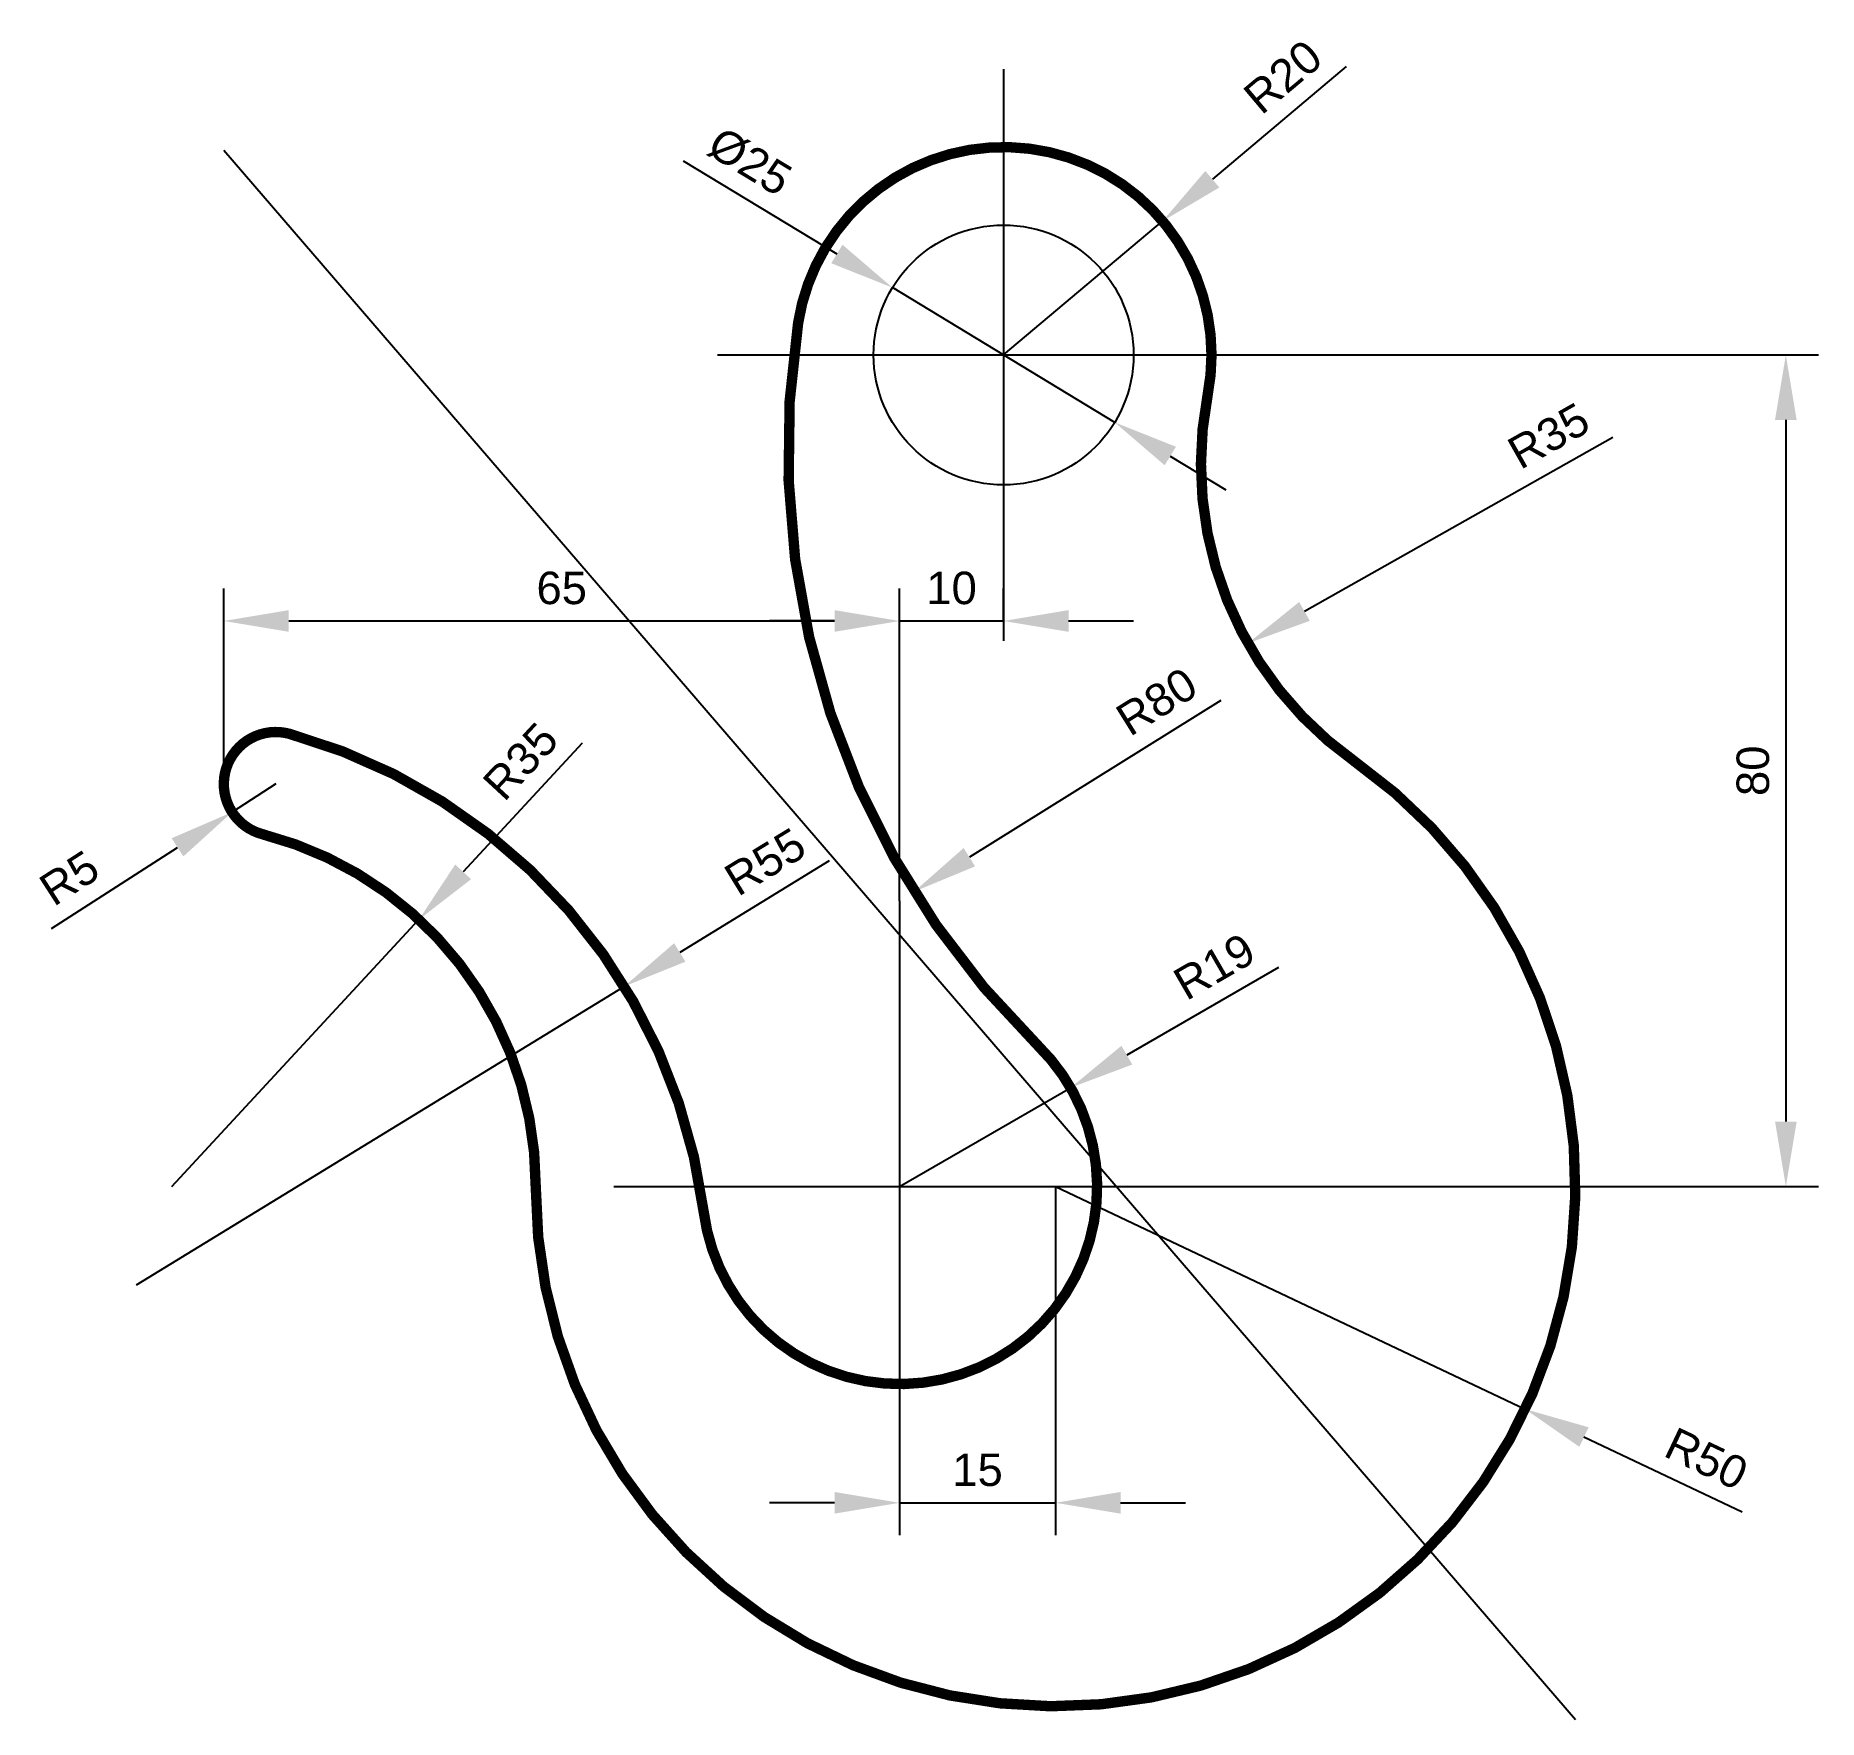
# Model space of a CAD drawing. Header units: millimetres. Extents: x -33.2 to 35.3, y -30.2 to 34.6.
import ezdxf

# ---------------------------------------------------------------- set-up
doc = ezdxf.new("R2010")
doc.units = ezdxf.units.MM
doc.layers.add('CapaCotas', color=252, linetype='Continuous')
doc.styles.get("Standard").update_dxf_attribs({"font": 'arial.ttf'})
doc.dimstyles.new('ISO-25', dxfattribs={"dimtxt": 1.25, "dimasz": 2.5, "dimexe": 1.25, "dimexo": 0, "dimtad": 1, "dimtxsty": 'Standard', "dimcen": 0, "dimadec": 0, "dimazin": 0, "dimtfac": 1, "dimtmove": 0, "dimatfit": 3, "dimfxl": 1, "dimarcsym": 0})

# ---------------------------------------------------------------- blocks, each defined once
blk = doc.blocks.new('*D1')
at = {"layer": 'CapaCotas', "color": 0, "lineweight": -2, "transparency": 16777216}
for p, q in [((17.181, 33.412), (12.032, 29.075)), ((4, 22.312), (10.119, 27.465))]:
    blk.add_line(p, q, dxfattribs=at)
at = {"layer": 'CapaCotas', "color": 0, "transparency": 16777216}
blk.add_solid([(11.763, 29.394), (12.3, 28.757), (10.119, 27.465)], dxfattribs=at)
at = {"layer": 'Defpoints', "color": 0, "transparency": 16777216}
for p in [(10.119, 27.465), (4, 22.312)]:
    blk.add_point(p, dxfattribs=at)
at = {"layer": 'CapaCotas', "color": 0, "transparency": 16777216, "insert": (14.749, 33.015), "char_height": 1.25, "attachment_point": 5, "rotation": 40.10127}
blk.add_mtext('R20', dxfattribs=at)
blk = doc.blocks.new('*D2')
at = {"layer": 'CapaCotas', "color": 0, "lineweight": -2, "transparency": 16777216}
for p, q in [((-8.323, 29.781), (-2.414, 26.2)), ((8.276, 19.72), (-0.276, 24.904)), ((10.414, 18.424), (12.552, 17.128))]:
    blk.add_line(p, q, dxfattribs=at)
at = {"layer": 'CapaCotas', "color": 0, "transparency": 16777216}
for points in [[(-2.198, 26.556), (-2.63, 25.843), (-0.276, 24.904)], [(10.63, 18.781), (10.198, 18.068), (8.276, 19.72)]]:
    blk.add_solid(points, dxfattribs=at)
at = {"layer": 'Defpoints', "color": 0, "transparency": 16777216}
for p in [(-0.276, 24.904), (8.276, 19.72)]:
    blk.add_point(p, dxfattribs=at)
at = {"layer": 'CapaCotas', "color": 0, "transparency": 16777216, "insert": (-5.764, 29.749), "char_height": 1.25, "attachment_point": 5, "rotation": 328.77795}
blk.add_mtext('%%C25', dxfattribs=at)
blk = doc.blocks.new('*D5')
at = {"layer": 'CapaCotas', "color": 0, "lineweight": -2, "transparency": 16777216}
for p, q in [((0, 1.312), (0, 13.326)), ((4, 12.076), (4, 13.326)), ((-2.5, 12.076), (-5, 12.076)), ((0, 12.076), (4, 12.076)), ((6.5, 12.076), (9, 12.076))]:
    blk.add_line(p, q, dxfattribs=at)
at = {"layer": 'CapaCotas', "color": 0, "transparency": 16777216}
for points in [[(-2.5, 12.493), (-2.5, 11.66), (0, 12.076)], [(6.5, 12.493), (6.5, 11.66), (4, 12.076)]]:
    blk.add_solid(points, dxfattribs=at)
at = {"layer": 'Defpoints', "color": 0, "transparency": 16777216}
for p in [(4, 12.076), (4, 12.076), (0, 1.312)]:
    blk.add_point(p, dxfattribs=at)
at = {"layer": 'CapaCotas', "color": 0, "transparency": 16777216, "insert": (2, 13.34), "char_height": 1.25, "width": 4.22237, "attachment_point": 5}
blk.add_mtext('10', dxfattribs=at)
blk = doc.blocks.new('*D6')
at = {"layer": 'CapaCotas', "color": 0, "lineweight": -2, "transparency": 16777216}
for p, q in [((6, -9.688), (6, -23.108)), ((0, -20.688), (0, -23.108)), ((-2.5, -21.858), (-5, -21.858)), ((0, -21.858), (6, -21.858)), ((8.5, -21.858), (11, -21.858))]:
    blk.add_line(p, q, dxfattribs=at)
at = {"layer": 'CapaCotas', "color": 0, "transparency": 16777216}
for points in [[(-2.5, -21.442), (-2.5, -22.275), (0, -21.858)], [(8.5, -21.442), (8.5, -22.275), (6, -21.858)]]:
    blk.add_solid(points, dxfattribs=at)
at = {"layer": 'Defpoints', "color": 0, "transparency": 16777216}
for p in [(6, -9.688), (0, -20.688), (6, -21.858)]:
    blk.add_point(p, dxfattribs=at)
at = {"layer": 'CapaCotas', "color": 0, "transparency": 16777216, "insert": (3, -20.595), "char_height": 1.25, "attachment_point": 5}
blk.add_mtext('15', dxfattribs=at)
blk = doc.blocks.new('*D8')
at = {"layer": 'CapaCotas', "color": 0, "lineweight": -2, "transparency": 16777216}
for p, q in [((-26, 5.804), (-26, 13.326)), ((0, 12.076), (0, 13.326)), ((-23.5, 12.076), (-2.5, 12.076))]:
    blk.add_line(p, q, dxfattribs=at)
at = {"layer": 'CapaCotas', "color": 0, "transparency": 16777216}
for points in [[(-23.5, 12.493), (-23.5, 11.66), (-26, 12.076)], [(-2.5, 12.493), (-2.5, 11.66), (0, 12.076)]]:
    blk.add_solid(points, dxfattribs=at)
at = {"layer": 'Defpoints', "color": 0, "transparency": 16777216}
for p in [(0, 12.076), (0, 12.076), (-26, 5.804)]:
    blk.add_point(p, dxfattribs=at)
at = {"layer": 'CapaCotas', "color": 0, "transparency": 16777216, "insert": (-13, 13.34), "char_height": 1.25, "attachment_point": 5}
blk.add_mtext('65', dxfattribs=at)
blk = doc.blocks.new('*D9')
at = {"layer": 'CapaCotas', "color": 0, "lineweight": -2, "transparency": 16777216}
for p, q in [((4, 22.312), (35.347, 22.312)), ((34.097, 19.812), (34.097, -7.188)), ((0, -9.688), (35.347, -9.688))]:
    blk.add_line(p, q, dxfattribs=at)
at = {"layer": 'CapaCotas', "color": 0, "transparency": 16777216}
for points in [[(33.681, 19.812), (34.514, 19.812), (34.097, 22.312)], [(33.681, -7.188), (34.514, -7.188), (34.097, -9.688)]]:
    blk.add_solid(points, dxfattribs=at)
at = {"layer": 'Defpoints', "color": 0, "transparency": 16777216}
for p in [(4, 22.312), (0, -9.688), (34.097, -9.688)]:
    blk.add_point(p, dxfattribs=at)
at = {"layer": 'CapaCotas', "color": 0, "transparency": 16777216, "insert": (32.834, 6.312), "char_height": 1.25, "attachment_point": 5, "rotation": 90}
blk.add_mtext('80', dxfattribs=at)
blk = doc.blocks.new('*D10')
at = {"layer": 'CapaCotas', "color": 0, "lineweight": -2, "transparency": 16777216}
for p, q in [((-2.704, 2.841), (-8.458, -0.68)), ((-29.358, -13.465), (-10.591, -1.985))]:
    blk.add_line(p, q, dxfattribs=at)
at = {"layer": 'CapaCotas', "color": 0, "transparency": 16777216}
blk.add_solid([(-8.676, -0.324), (-8.241, -1.035), (-10.591, -1.985)], dxfattribs=at)
at = {"layer": 'Defpoints', "color": 0, "transparency": 16777216}
for p in [(-10.591, -1.985), (-29.358, -13.465)]:
    blk.add_point(p, dxfattribs=at)
at = {"layer": 'CapaCotas', "color": 0, "transparency": 16777216, "insert": (-5.173, 2.808), "char_height": 1.25, "attachment_point": 5, "rotation": 31.45583}
blk.add_mtext('R55', dxfattribs=at)
blk = doc.blocks.new('*D11')
at = {"layer": 'CapaCotas', "color": 0, "lineweight": -2, "transparency": 16777216}
for p, q in [((-12.211, 7.373), (-16.793, 2.422)), ((-28, -9.688), (-18.491, 0.587))]:
    blk.add_line(p, q, dxfattribs=at)
at = {"layer": 'CapaCotas', "color": 0, "transparency": 16777216}
blk.add_solid([(-17.099, 2.705), (-16.487, 2.139), (-18.491, 0.587)], dxfattribs=at)
at = {"layer": 'Defpoints', "color": 0, "transparency": 16777216}
for p in [(-18.491, 0.587), (-28, -9.688)]:
    blk.add_point(p, dxfattribs=at)
at = {"layer": 'CapaCotas', "color": 0, "transparency": 16777216, "insert": (-14.58, 6.673), "char_height": 1.25, "attachment_point": 5, "rotation": 47.21755}
blk.add_mtext('R35', dxfattribs=at)
blk = doc.blocks.new('*D12')
at = {"layer": 'CapaCotas', "color": 0, "lineweight": -2, "transparency": 16777216}
for p, q in [((-24, 5.804), (-25.681, 4.72)), ((-32.636, 0.236), (-27.782, 3.365))]:
    blk.add_line(p, q, dxfattribs=at)
at = {"layer": 'CapaCotas', "color": 0, "transparency": 16777216}
blk.add_solid([(-28.008, 3.715), (-27.556, 3.015), (-25.681, 4.72)], dxfattribs=at)
at = {"layer": 'Defpoints', "color": 0, "transparency": 16777216}
for p in [(-24, 5.804), (-25.681, 4.72)]:
    blk.add_point(p, dxfattribs=at)
at = {"layer": 'CapaCotas', "color": 0, "transparency": 16777216, "insert": (-31.942, 2.183), "char_height": 1.25, "attachment_point": 5, "rotation": 32.81401}
blk.add_mtext('R5', dxfattribs=at)
blk = doc.blocks.new('*D13')
at = {"layer": 'CapaCotas', "color": 0, "lineweight": -2, "transparency": 16777216}
for p, q in [((6, -9.688), (24.072, -18.256)), ((32.414, -22.212), (26.331, -19.327))]:
    blk.add_line(p, q, dxfattribs=at)
at = {"layer": 'CapaCotas', "color": 0, "transparency": 16777216}
blk.add_solid([(26.509, -18.951), (26.152, -19.704), (24.072, -18.256)], dxfattribs=at)
at = {"layer": 'Defpoints', "color": 0, "transparency": 16777216}
for p in [(6, -9.688), (24.072, -18.256)]:
    blk.add_point(p, dxfattribs=at)
at = {"layer": 'CapaCotas', "color": 0, "transparency": 16777216, "insert": (31.043, -20.164), "char_height": 1.25, "attachment_point": 5, "rotation": 334.63331}
blk.add_mtext('R50', dxfattribs=at)
blk = doc.blocks.new('*D14')
at = {"layer": 'CapaCotas', "color": 0, "lineweight": -2, "transparency": 16777216}
blk.add_line((27.442, 19.143), (15.578, 12.446), dxfattribs=at)
at = {"layer": 'CapaCotas', "color": 0, "transparency": 16777216}
blk.add_solid([(15.374, 12.809), (15.783, 12.083), (13.401, 11.217)], dxfattribs=at)
at = {"layer": 'Defpoints', "color": 0, "transparency": 16777216}
for p in [(25.593, 18.099), (13.401, 11.217)]:
    blk.add_point(p, dxfattribs=at)
at = {"layer": 'CapaCotas', "color": 0, "transparency": 16777216, "insert": (24.972, 19.199), "char_height": 1.25, "attachment_point": 5, "rotation": 29.44523}
blk.add_mtext('R35', dxfattribs=at)
blk = doc.blocks.new('*D15')
at = {"layer": 'CapaCotas', "color": 0, "lineweight": -2, "transparency": 16777216}
for p, q in [((14.578, -1.258), (8.743, -4.632)), ((0, -9.688), (6.579, -5.883))]:
    blk.add_line(p, q, dxfattribs=at)
at = {"layer": 'CapaCotas', "color": 0, "transparency": 16777216}
blk.add_solid([(8.535, -4.271), (8.952, -4.993), (6.579, -5.883)], dxfattribs=at)
at = {"layer": 'Defpoints', "color": 0, "transparency": 16777216}
for p in [(6.579, -5.883), (0, -9.688)]:
    blk.add_point(p, dxfattribs=at)
at = {"layer": 'CapaCotas', "color": 0, "transparency": 16777216, "insert": (12.11, -1.226), "char_height": 1.25, "attachment_point": 5, "rotation": 30.03977}
blk.add_mtext('R19', dxfattribs=at)
blk = doc.blocks.new('*D16')
at = {"layer": 'CapaCotas', "color": 0, "lineweight": -2, "transparency": 16777216}
blk.add_line((12.355, 9.02), (2.683, 2.986), dxfattribs=at)
at = {"layer": 'CapaCotas', "color": 0, "transparency": 16777216}
blk.add_solid([(2.462, 3.339), (2.903, 2.632), (0.562, 1.662)], dxfattribs=at)
at = {"layer": 'Defpoints', "color": 0, "transparency": 16777216}
for p in [(27.711, 18.601), (0.562, 1.662)]:
    blk.add_point(p, dxfattribs=at)
at = {"layer": 'CapaCotas', "color": 0, "transparency": 16777216, "insert": (9.891, 8.972), "char_height": 1.25, "attachment_point": 5, "rotation": 31.95931}
blk.add_mtext('R80', dxfattribs=at)

msp = doc.modelspace()

# ---------------------------------------------------------------- linework, layer by layer
at = {"const_width": 0.4}
msp.add_lwpolyline([(-14, -9.688, 1.644906), (17.525, 6.657, -0.295512), (11.852, 20.78, 1.018889), (-3.904, 23.549, 0.242326), (5.318, -4.259, -1.405313), (-7.538, -10.658, 0.301582), (-23.464, 7.731, 1.00931), (-24.5, 3.867, -0.341999)], format="xyb", close=True, dxfattribs=at)
msp.add_circle((4, 22.312), 5)
at = {"layer": 'CapaCotas'}
for p, q in [((4, 33.312), (4, 11.312)), ((-26, 30.191), (26, -30.191)), ((-7, 22.312), (15, 22.312)), ((0, 1.312), (0, -20.688)), ((-11, -9.688), (11, -9.688))]:
    msp.add_line(p, q, dxfattribs=at)

# ---------------------------------------------------------------- dimensions: what is measured, and where the dimension line sits
for center, mpoint, text, picture, middle in [((4, 22.312), (10.119, 27.465), 'R20', '*D1', (14.749, 33.015)), ((-28, -9.688), (-18.491, 0.587), 'R35', '*D11', (-14.58, 6.673)), ((-24, 5.804), (-25.681, 4.72), 'R5', '*D12', (-31.942, 2.183)), ((-29.358, -13.465), (-10.591, -1.985), 'R55', '*D10', (-5.173, 2.808)), ((0, -9.688), (6.579, -5.883), 'R19', '*D15', (12.11, -1.226)), ((6, -9.688), (24.072, -18.256), 'R50', '*D13', (31.043, -20.164))]:
    dim = msp.add_radius_dim(center=center, mpoint=mpoint, text=text, dimstyle='ISO-25', dxfattribs=at)
    dim.commit()
    dim.dimension.update_dxf_attribs({"geometry": picture, "text_midpoint": middle})
dim = msp.add_diameter_dim_2p(p1=(8.276, 19.72), p2=(-0.276, 24.904), text='%%C25', dimstyle='ISO-25', dxfattribs=at)
dim.commit()
dim.dimension.update_dxf_attribs({"geometry": '*D2', "text_midpoint": (-5.764, 29.749)})
dim = msp.add_linear_dim(base=(34.097, -9.688), p1=(4, 22.312), p2=(0, -9.688), angle=90, text='80', dimstyle='ISO-25', dxfattribs=at)
dim.commit()
dim.dimension.update_dxf_attribs({"geometry": '*D9', "text_midpoint": (32.834, 6.312)})
for center, mpoint, text, picture, middle in [((25.593, 18.099), (13.401, 11.217), 'R35', '*D14', (25.593, 18.099)), ((27.711, 18.601), (0.562, 1.662), 'R80', '*D16', (10.56, 7.9))]:
    dim = msp.add_radius_dim(center=center, mpoint=mpoint, text=text, dimstyle='ISO-25', dxfattribs=at)
    dim.commit()
    dim.dimension.update_dxf_attribs({"geometry": picture, "text_midpoint": middle, "dimtype": 164})
for base, p1, p2, text, picture, middle in [((0, 12.076), (-26, 5.804), (0, 12.076), '65', '*D8', (-13, 13.34)), ((4, 12.076), (0, 1.312), (4, 12.076), '10', '*D5', (2, 13.34)), ((6, -21.858), (0, -20.688), (6, -9.688), '15', '*D6', (3, -20.595))]:
    dim = msp.add_linear_dim(base=base, p1=p1, p2=p2, text=text, dimstyle='ISO-25', dxfattribs=at)
    dim.commit()
    dim.dimension.update_dxf_attribs({"geometry": picture, "text_midpoint": middle})

doc.saveas('drawing.dxf')
